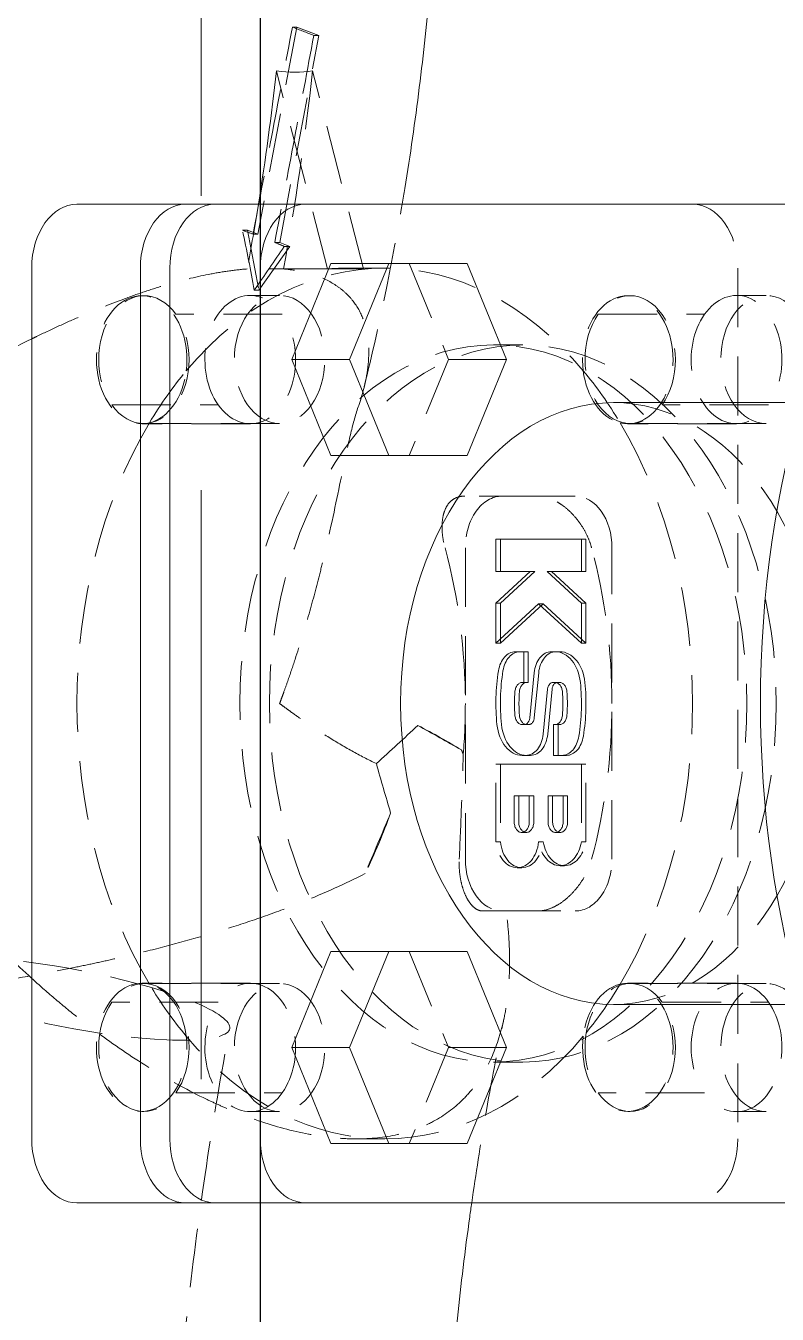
# Model space of a CAD drawing. Header units: millimetres. Extents: x -46397 to 283259, y -8690 to 23983.
# Drawn here: x 128333.3 to 128397.1, y 6682.3 to 6791.7 of the extents above; entities that cross this region are included whole.
import ezdxf

# ---------------------------------------------------------------- set-up
doc = ezdxf.new("R2010")
doc.units = ezdxf.units.MM
doc.linetypes.add('HIDDENX2', pattern=[0.75, 0.5, -0.25])
doc.layers.add('DUONGCHINH', color=7, linetype='Continuous', lineweight=25)

# ---------------------------------------------------------------- blocks, each defined once
blk = doc.blocks.new('A$C3d023de0')
at = {"color": 3, "linetype": 'HIDDENX2', "lineweight": 0, "ltscale": 100, "extrusion": (0, 1, 0)}
blk.add_line((600.0000000000546, 1954.614315794977), (600.0000000000546, 454.6143157949773), dxfattribs=at)
at = {"layer": 'DUONGCHINH', "color": 2, "ltscale": 10, "extrusion": (0, 1, 0)}
blk.add_line((605.0000000000546, 1954.614315794977), (605.0000000000546, 454.6143157949773), dxfattribs=at)
blk = doc.blocks.new('q kjekjas ad')
at = {"color": 1, "linetype": 'HIDDENX2', "lineweight": 0, "ltscale": 10, "extrusion": (0, 1, 0)}
for p, q in [((-4391.814355180191, 1543.932271342106), (-4395.144309331634, 1526.356590167517)), ((-4391.814355180191, 1543.932271342106), (-4392.200378322595, 1543.932271342106)), ((-4389.9501726788, 1543.225881393642), (-4391.814355180191, 1543.932271342106)), ((-4393.280126830272, 1525.650200219054), (-4389.9501726788, 1543.225881393642)), ((-4389.9501726788, 1543.225881393642), (-4390.384841788124, 1543.225881393642)), ((-4389.231353428389, 1523.406661552617), (-4393.55868188481, 1540.220239780872)), ((-4386.156976118771, 1523.406661552617), (-4390.48430457522, 1540.220239780872)), ((-4410.488744453643, 1528.9054690704), (-4358.224330190598, 1528.9054690704)), ((-4398.767680961086, 1528.905577527868), (-4346.503266698011, 1528.905577527868)), ((-4396.006028529257, 1526.683119238114), (-4396.433272437629, 1526.683119238114)), ((-4396.006028529257, 1526.683119238114), (-4395.044706618821, 1521.60947489964)), ((-4395.144309331634, 1526.356590167525), (-4396.006028529286, 1526.683119238121)), ((-4395.144309331634, 1526.356590167525), (-4395.535641318507, 1526.356590167525)), ((-4395.044706618821, 1521.60947489964), (-4392.418407632649, 1525.323671148464)), ((-4393.280126830272, 1525.650200219054), (-4393.697875894111, 1525.650200219054)), ((-4392.418407632649, 1525.323671148457), (-4393.280126830272, 1525.650200219061)), ((-4392.418407632649, 1525.323671148457), (-4392.896588638803, 1525.323671148457)), ((-4388.929747912684, 1523.873039951839), (-4382.273525785364, 1523.873039951839)), ((-4377.354522090143, 1523.873085468418), (-4382.273525785364, 1523.873039951839)), ((-4382.273525785364, 1523.873039951839), (-4378.945377004828, 1515.72086603874)), ((-4389.231353428389, 1523.40666155261), (-4396.031330171827, 1523.406598630994)), ((-4386.156976118771, 1523.40666155261), (-4392.956952862209, 1523.406598630994)), ((-4384.35668316076, 1523.470686460874), (-4387.710805927491, 1523.470655424469)), ((-4354.381333408994, 1523.470686461675), (-4354.380991442507, 1449.557642982945)), ((-4395.044706618821, 1521.60947489964), (-4395.434790839732, 1521.60947489964)), ((-4404.801135618734, 1521.133731717782), (-4404.99328420058, 1521.133729939793)), ((-4393.287592695153, 1521.155577527701), (-4395.785524259118, 1521.15555441381)), ((-4363.527620237466, 1521.133731717782), (-4363.719768819312, 1521.133729939793)), ((-4351.98333354076, 1521.155577527701), (-4354.481265104754, 1521.15555441381)), ((-4393.060425321368, 1519.552858504932), (-4402.091408668086, 1519.552774939344)), ((-4366.237282270013, 1519.552774939344), (-4357.206298923265, 1519.552858504932)), ((-4372.635559321177, 1516.949055788005), (-4375.133490885171, 1516.949032674122)), ((-4378.945377004828, 1515.720866038748), (-4382.273450351582, 1507.568692125649)), ((-4374.026373309578, 1515.72091155532), (-4378.945377004828, 1515.720866038748)), ((-4407.526133978128, 1511.866862409443), (-4398.495150631381, 1511.866945975038)), ((-4351.771502493852, 1511.866945975038), (-4360.802485840599, 1511.866862409443)), ((-4395.770051693631, 1510.264250066146), (-4404.993183622224, 1510.264164722568)), ((-4393.287492116768, 1510.286012310469), (-4404.816407027509, 1510.28590563099)), ((-4354.496536312363, 1510.264250066146), (-4363.719668240927, 1510.264164722568)), ((-4351.983232962404, 1510.286012310469), (-4363.512147873116, 1510.28590563099)), ((-4371.334533277724, 1504.122768274639), (-4377.560147329525, 1504.122710667725)), ((-4368.177512070833, 1504.122768274639), (-4374.403126122634, 1504.122710667718)), ((-4368.177491703711, 1504.122768274734), (-4371.334512910602, 1504.122768274734)), ((-4377.515912781382, 1499.720507951191), (-4377.515790578647, 1473.307464472768)), ((-4374.921910320991, 1500.454227606257), (-4367.658693927253, 1500.454294814328)), ((-4374.921897693392, 1497.724879780151), (-4374.921910320991, 1500.454227606257)), ((-4374.537613157299, 1500.454227606257), (-4374.921910320991, 1500.454227606257)), ((-4367.274396763562, 1500.454294814321), (-4374.537613157299, 1500.454227606249)), ((-4374.537613157299, 1500.454227606257), (-4374.5376005297, 1497.724879780151)), ((-4367.658693927253, 1500.454294814321), (-4367.658681299625, 1497.724946988215)), ((-4367.274396763562, 1500.454294814321), (-4367.658693927253, 1500.454294814321)), ((-4367.274384135933, 1497.724946988223), (-4367.274396763562, 1500.454294814328)), ((-4365.064562475076, 1473.307579686603), (-4365.064684677811, 1499.720623165027)), ((-4372.003071732528, 1497.724906788659), (-4374.921897693392, 1497.724879780144)), ((-4374.5376005297, 1497.724879780151), (-4374.921897693392, 1497.724879780151)), ((-4374.921885291056, 1495.044227023543), (-4372.003071732528, 1497.724906788659)), ((-4374.5376005297, 1497.724879780151), (-4371.618774568837, 1497.724906788659)), ((-4371.618774568837, 1497.724906788666), (-4374.537588127365, 1495.044227023543)), ((-4371.618774568837, 1497.724906788666), (-4372.003071732528, 1497.724906788666)), ((-4367.658681299625, 1497.724946988215), (-4370.577507260488, 1497.724919979708)), ((-4370.577507260488, 1497.724919979708), (-4367.658668897318, 1495.044294231615)), ((-4370.193210096768, 1497.724919979708), (-4370.577507260488, 1497.724919979708)), ((-4370.193210096768, 1497.724919979708), (-4367.274384135933, 1497.724946988223)), ((-4367.274371733598, 1495.044294231615), (-4370.193210096768, 1497.724919979708)), ((-4367.274384135933, 1497.724946988223), (-4367.658681299625, 1497.724946988223)), ((-4374.921869586775, 1491.64987978011), (-4374.921885291085, 1495.044227023543)), ((-4374.537588127365, 1495.044227023543), (-4374.921885291056, 1495.044227023543)), ((-4371.290276820859, 1494.985186077494), (-4374.921869586775, 1491.64987978011)), ((-4374.537588127365, 1495.044227023543), (-4374.537572423054, 1491.64987978011)), ((-4374.537572423054, 1491.64987978011), (-4370.905979657167, 1494.985186077487)), ((-4367.658653193008, 1491.649946988182), (-4371.290276820859, 1494.985186077494)), ((-4370.905979657167, 1494.985186077487), (-4371.290276820859, 1494.985186077487)), ((-4370.905979657167, 1494.985186077487), (-4367.274356029317, 1491.649946988182)), ((-4367.658668897318, 1495.044294231608), (-4367.658653193008, 1491.649946988175)), ((-4367.274371733598, 1495.044294231615), (-4367.658668897318, 1495.044294231615)), ((-4367.274356029317, 1491.649946988182), (-4367.274371733627, 1495.044294231615)), ((-4374.537572423054, 1491.64987978011), (-4374.921869586775, 1491.64987978011)), ((-4373.26593853932, 1490.916199450578), (-4372.556132852565, 1490.916206018563)), ((-4372.171835688845, 1490.916206018563), (-4372.881641375629, 1490.916199450578)), ((-4372.556132852536, 1490.916206018563), (-4372.556120768073, 1488.30424949681)), ((-4372.171835688845, 1490.916206018563), (-4372.556132852536, 1490.916206018563)), ((-4372.171823604353, 1488.304249496803), (-4372.171835688845, 1490.916206018563)), ((-4370.213036623696, 1490.916227699723), (-4369.884515015117, 1490.916230739604)), ((-4369.828739460005, 1490.916227699723), (-4370.213036623696, 1490.916227699723)), ((-4369.500203730218, 1490.916230739669), (-4369.884515015117, 1490.916230739604)), ((-4369.500217851426, 1490.916230739604), (-4369.828739460005, 1490.916227699723)), ((-4367.274356029317, 1491.649946988182), (-4367.658653193008, 1491.649946988182)), ((-4372.042893952166, 1485.306910964027), (-4371.672701534728, 1489.11623608134)), ((-4371.288404371007, 1489.116236081332), (-4371.658596788475, 1485.30691096402)), ((-4372.556120768044, 1488.304249496803), (-4372.671192519221, 1488.304248432025)), ((-4372.28689535553, 1488.304248432025), (-4372.671192519221, 1488.304248432025)), ((-4372.171823604353, 1488.304249496803), (-4372.556120768073, 1488.304249496803)), ((-4372.28689535553, 1488.304248432025), (-4372.171823604353, 1488.304249496803)), ((-4370.537581304292, 1487.721176673775), (-4370.907773721759, 1483.911851556462)), ((-4370.523476558068, 1483.911851556455), (-4370.153284140601, 1487.721176673767)), ((-4369.909299302497, 1488.304273988404), (-4370.06473210777, 1488.304272550151)), ((-4369.680434944079, 1488.304272550151), (-4370.06473210777, 1488.304272550151)), ((-4369.524997929606, 1488.304273988411), (-4369.909299302526, 1488.304273988404)), ((-4369.680434944079, 1488.304272550151), (-4369.525002138806, 1488.304273988404)), ((-4372.28687879027, 1484.723813649391), (-4372.67118016319, 1484.723813649369)), ((-4372.671175953961, 1484.723813649391), (-4372.515743148717, 1484.723815087636)), ((-4372.131445984996, 1484.723815087644), (-4372.515743148688, 1484.723815087644)), ((-4372.131445984996, 1484.723815087644), (-4372.28687879027, 1484.723813649391)), ((-4370.024354488414, 1484.723838140984), (-4369.909282737237, 1484.72383920577)), ((-4370.024342403922, 1482.111881619232), (-4370.024354488414, 1484.723838140984)), ((-4369.640057324694, 1484.723838140984), (-4370.024354488414, 1484.723838140984)), ((-4369.524985573546, 1484.72383920577), (-4369.909282737237, 1484.72383920577)), ((-4369.524985573546, 1484.72383920577), (-4369.640057324694, 1484.723838140984)), ((-4369.640057324694, 1484.723838140984), (-4369.640045240201, 1482.111881619232)), ((-4372.31166304549, 1482.111856898191), (-4372.695974362578, 1482.111856898118)), ((-4372.367438632791, 1482.111859938064), (-4372.69596020921, 1482.111856898191)), ((-4371.9831414691, 1482.111859938072), (-4372.367438632791, 1482.111859938072)), ((-4372.31166304549, 1482.111856898191), (-4371.9831414691, 1482.111859938072)), ((-4369.314536717167, 1482.11188818721), (-4370.024342403922, 1482.111881619232)), ((-4369.64004524023, 1482.111881619239), (-4370.024342403922, 1482.111881619239)), ((-4369.64004524023, 1482.111881619239), (-4368.930239553476, 1482.111888187217)), ((-4374.921822063479, 1481.378140649613), (-4367.658605669712, 1481.378207857684)), ((-4374.921791512781, 1474.774879780001), (-4374.921822063479, 1481.378140649613)), ((-4374.537524899788, 1481.378140649613), (-4374.921822063479, 1481.378140649613)), ((-4367.274308506021, 1481.378207857684), (-4374.537524899788, 1481.378140649613)), ((-4374.537524899788, 1481.378140649613), (-4374.53749434909, 1474.774879780001)), ((-4367.658605669712, 1481.378207857677), (-4367.658575119043, 1474.774946988073)), ((-4367.274308506021, 1481.378207857684), (-4367.658605669712, 1481.378207857684)), ((-4367.274277955323, 1474.774946988073), (-4367.274308506021, 1481.378207857684)), ((-4373.3654060587, 1478.678155051319), (-4372.089155178081, 1478.678166860744)), ((-4373.365395535686, 1476.403698529568), (-4373.3654060587, 1478.678155051319)), ((-4372.981108895008, 1478.678155051326), (-4373.3654060587, 1478.678155051326)), ((-4371.704858014389, 1478.678166860744), (-4372.981108895008, 1478.678155051326)), ((-4372.981108895008, 1478.678155051326), (-4372.981098371994, 1476.403698529568)), ((-4372.089155178081, 1478.678166860744), (-4372.089144655067, 1476.403710338993)), ((-4371.704858014389, 1478.678166860744), (-4372.089155178081, 1478.678166860744)), ((-4371.704847491375, 1476.403710338993), (-4371.704858014389, 1478.678166860744)), ((-4370.491247571452, 1478.678181646515), (-4369.214996690833, 1478.678193455933)), ((-4370.491237048438, 1476.403725124765), (-4370.491247571452, 1478.678181646515)), ((-4370.10695040776, 1478.678181646515), (-4370.491247571452, 1478.678181646515)), ((-4368.830699527141, 1478.678193455933), (-4370.10695040776, 1478.678181646515)), ((-4370.10695040776, 1478.678181646515), (-4370.106939884747, 1476.403725124765)), ((-4369.214996690833, 1478.678193455933), (-4369.214986167819, 1476.403736934182)), ((-4368.830699527141, 1478.678193455933), (-4369.214996690833, 1478.678193455933)), ((-4368.830689004128, 1476.403736934182), (-4368.830699527141, 1478.678193455933)), ((-4372.342973249237, 1475.567291390769), (-4372.727270412928, 1475.567291390769)), ((-4369.468814761989, 1475.567317985966), (-4369.85311192568, 1475.567317985966)), ((-4374.53749434909, 1474.774879780009), (-4374.921791512781, 1474.774879780009)), ((-4370.905886152206, 1474.774913384041), (-4371.290183315898, 1474.774913384041)), ((-4367.274277955323, 1474.774946988073), (-4367.658575119043, 1474.774946988073)), ((-4372.72169208937, 1472.573809625428), (-4373.105989253061, 1472.573809625428)), ((-4369.090084902477, 1472.749930185986), (-4369.474382066168, 1472.749930185986)), ((-4374.402983552776, 1468.905319363053), (-4376.04203856556, 1468.905319363053)), ((-4374.402963185654, 1468.905319363155), (-4368.177349133854, 1468.905376970069)), ((-4374.043829162401, 1468.90535189888), (-4371.334370340744, 1468.905376970069)), ((-4388.929477658588, 1465.459996473204), (-4382.273255531269, 1465.459996473204)), ((-4377.354251836019, 1465.460041989783), (-4382.273255531269, 1465.459996473204)), ((-4382.273255531269, 1465.459996473204), (-4378.945106750733, 1457.307822560113)), ((-4395.769882219058, 1462.764250065622), (-4404.993014147651, 1462.764164722037)), ((-4393.287322441029, 1462.742534049066), (-4404.81623735177, 1462.742427369587)), ((-4354.49636683779, 1462.764250065622), (-4363.719498766382, 1462.764164722037)), ((-4351.983063286665, 1462.742534049074), (-4363.511978197406, 1462.742427369594)), ((-4398.49491603786, 1461.161554156315), (-4407.525899384607, 1461.161470590727)), ((-4360.802251246758, 1461.161470591149), (-4351.771267900011, 1461.161554156744)), ((-4378.945106750733, 1457.307822560113), (-4382.273180097487, 1449.155648647014)), ((-4374.026103055483, 1457.307868076692), (-4378.945106750733, 1457.307822560113)), ((-4372.634996082255, 1456.079490571537), (-4375.132927646249, 1456.079467457646)), ((-4402.091102954582, 1453.475558061669), (-4393.060119607864, 1453.475641627265)), ((-4357.205993210053, 1453.475641626843), (-4366.2369765568, 1453.475558061255)), ((-4404.80076498742, 1451.894601282802), (-4404.992913569266, 1451.894599504813)), ((-4393.287221862673, 1451.872968831842), (-4395.785153426667, 1451.872945717951)), ((-4363.527249606152, 1451.894601282802), (-4363.719398187997, 1451.894599504813)), ((-4351.982962708309, 1451.872968831842), (-4354.480894272303, 1451.872945717958)), ((-4384.355999227817, 1449.557642983731), (-4386.744891535665, 1449.557620878804))]:
    blk.add_line(p, q, dxfattribs=at)
at = {"color": 2, "linetype": 'Continuous', "lineweight": 0, "ltscale": 10, "extrusion": (0, 1, 0)}
for p, q in [((-4401.265637669683, 1528.905554413861), (-4410.488769598276, 1528.905469070283)), ((-4401.26561252508, 1528.905554413977), (-4349.001198262005, 1528.905554413977)), ((-4391.081762831862, 1528.9056486474), (-4398.767706105689, 1528.905577527745)), ((-4391.081737687258, 1528.905648647524), (-4338.817323424184, 1528.905648647524)), ((-4392.257821259438, 1515.720866038748), (-4388.929747912684, 1523.873039951839)), ((-4384.010744217434, 1523.873085468418), (-4388.929747912684, 1523.873039951839)), ((-4387.338817564218, 1515.72091155532), (-4384.010744217463, 1523.873085468418)), ((-4384.010744217434, 1523.873085468418), (-4377.354522090143, 1523.873085468418)), ((-4377.354522090143, 1523.873085468418), (-4374.026373309578, 1515.72091155532)), ((-4414.331348979555, 1449.557642982945), (-4414.331690946041, 1523.470686461675)), ((-4405.108217050991, 1449.557728326523), (-4405.108559017448, 1523.470771805252)), ((-4402.610285486997, 1449.557751440407), (-4402.610627453483, 1523.470794919136)), ((-4394.924342213169, 1449.557822560062), (-4394.924684179656, 1523.470866038791)), ((-4387.338817564218, 1515.72091155532), (-4392.257821259467, 1515.720866038748)), ((-4388.929672478902, 1507.568692125649), (-4392.257821259438, 1515.72086603874)), ((-4384.010668783652, 1507.568737642221), (-4387.338817564218, 1515.72091155532)), ((-4374.026373309578, 1515.72091155532), (-4377.354446656333, 1507.568737642228)), ((-4346.119011322007, 1512.057996803043), (-4364.94957078711, 1512.057822559909)), ((-4384.010668783652, 1507.568737642221), (-4388.929672478902, 1507.568692125642)), ((-4382.273450351582, 1507.568692125649), (-4388.929672478902, 1507.568692125649)), ((-4377.354446656333, 1507.568737642221), (-4384.010668783652, 1507.568737642221)), ((-4377.354446656333, 1507.568737642221), (-4382.273450351582, 1507.568692125642)), ((-4392.257551005343, 1457.307822560113), (-4388.929477658588, 1465.459996473204)), ((-4384.010473963339, 1465.460041989783), (-4388.929477658588, 1465.459996473204)), ((-4387.338547310123, 1457.307868076692), (-4384.010473963368, 1465.460041989783)), ((-4384.010473963339, 1465.460041989783), (-4377.354251836019, 1465.460041989783)), ((-4377.354251836019, 1465.460041989783), (-4374.026103055483, 1457.307868076685)), ((-4346.118491737085, 1460.971040282508), (-4364.949098068726, 1460.970866038937)), ((-4387.338547310123, 1457.307868076692), (-4392.257551005372, 1457.307822560113)), ((-4388.929402224807, 1449.155648647014), (-4392.257551005343, 1457.307822560113)), ((-4384.010398529557, 1449.155694163601), (-4387.338547310123, 1457.307868076692)), ((-4374.026103055483, 1457.307868076692), (-4377.354176402237, 1449.155694163594)), ((-4384.010398529557, 1449.155694163601), (-4388.929402224807, 1449.155648647022)), ((-4382.273180097487, 1449.155648647014), (-4388.929402224807, 1449.155648647014)), ((-4377.354176402237, 1449.155694163601), (-4384.010398529557, 1449.155694163601)), ((-4377.354176402237, 1449.155694163601), (-4382.273180097487, 1449.155648647022)), ((-4358.223937934905, 1444.122860374213), (-4410.488352197979, 1444.122860374213)), ((-4349.000806006341, 1444.122945717791), (-4401.265220269415, 1444.122945717791)), ((-4346.502874442347, 1444.122968831682), (-4398.767288705421, 1444.122968831682)), ((-4338.81693116852, 1444.123039951337), (-4391.081345431594, 1444.123039951337)), ((-4349.000780861737, 1444.122945717907), (-4358.22391279033, 1444.122860374322))]:
    blk.add_line(p, q, dxfattribs=at)
at = {"color": 2, "linetype": 'Continuous', "lineweight": 0, "ltscale": 10}
for major_axis, ratio, start_param, end_param in [((-0.0006286148537314563, 67.93478260766828), 0.7071067811714504, 1.545626100413426e-15, 1.570789783786929), ((0.000628614867879115, -67.93478260766851), 0.7071067811714112, -1.570802869803066, -6.705747068735946e-14)]:
    blk.add_ellipse((-4304.422531146614, 1486.51490436669), major_axis=major_axis, ratio=ratio, start_param=start_param, end_param=end_param, dxfattribs=at)
at = {"color": 2, "linetype": 'Continuous', "lineweight": 0, "ltscale": 10, "extrusion": (0, 0, -1)}
for centre, major_axis, ratio, start_param, end_param in [((-4514.249154662888, 1566.947759633571), (-1.06581410364015e-14, 172.762092937831), 0.707106781186547, 1.726127289018188, 1.792815440467075), ((-4410.488719309069, 1523.470686461675), (-5.028918041457586e-05, 5.434782608614281), 0.7071067811714112, -1.570789783787927, -1.654898440506258e-12), ((-4401.265587380476, 1523.470771805252), (-5.028919765977153e-05, 5.434782608614279), 0.7071067811723581, -1.570789783785683, 6.543009213544337e-06), ((-4398.767655816482, 1523.470794919143), (-5.02891804143128e-05, 5.4347826086161), 0.7071067811714112, -1.570789783787592, -1.989519660128281e-12), ((-4391.081712542655, 1523.470866038791), (-5.028919765977153e-05, 5.434782608614279), 0.7071067811723581, -1.570789783785683, 6.543009213544337e-06), ((-4364.949334427889, 1486.51434429943), (0.000236359192041222, -25.54347826048435), 0.7071067811714709, 2.833797595629136e-13, 3.141592653590076), ((-4410.488377342583, 1449.557642982945), (5.028919570796131e-05, -5.4347826086142), 0.7071067811702849, 6.543008952233082e-06, 1.570802869803849), ((-4401.26524541399, 1449.557728326523), (5.028919570796131e-05, -5.4347826086142), 0.7071067811702849, 6.543008952233082e-06, 1.570802869803849), ((-4398.767313850025, 1449.557751440407), (5.028920599787966e-05, -5.434782608614199), 0.707106781170285, 6.54301029863154e-06, 1.570802869805195), ((-4391.081370576198, 1449.557822560062), (5.028920599787126e-05, -5.434782608612379), 0.7071067811702851, 6.543010298629346e-06, 1.57080286980553)]:
    blk.add_ellipse(centre, major_axis=major_axis, ratio=ratio, start_param=start_param, end_param=end_param, dxfattribs=at)
at = {"color": 1, "linetype": 'HIDDENX2', "lineweight": 0, "ltscale": 10, "extrusion": (0, 0, -1)}
for centre, major_axis, ratio, start_param, end_param in [((-4511.174777350621, 1566.947759632814), (-1.4210854715202e-14, 172.762092933991), 0.7071067811865471, 1.726127289017257, 1.825573311847291), ((-4410.488744453643, 1523.474477431584), (-2.514459528208179e-05, 5.430991638704658), 1.157458814114327e-06, 1.934470632968569e-09, 6.549510281765714e-06), ((-4398.767680961086, 1523.474585889053), (-2.514459528208179e-05, 5.430991638704658), 1.157458814114327e-06, 1.934470632968569e-09, 6.549510281765714e-06), ((-4514.249154660822, 1566.947759632953), (-1.77635683940025e-14, 172.7620929348488), 0.707106781186547, 1.792815440467302, 1.825573311846803), ((-4358.224305045995, 1523.470686461667), (-5.028919570796974e-05, 5.434782608616018), 0.7071067811702851, 6.543008952235269e-06, 1.570802869803514), ((-4384.356341194274, 1486.514164722314), (-0.0003419664915931264, 36.95652173856843), 0.7071067811714155, -0.7008306613765471, 0.7008437473929623), ((-4395.78547396994, 1515.720771805201), (-5.028919294658429e-05, 5.434782608613917), 0.7071067811711962, -2.359016378068608, 0.788233137312186), ((-4354.481214815576, 1515.720771805201), (-5.028919856586711e-05, 5.434782608613077), 0.7071067811714447, -0.7882200512396711, 2.359029464141596), ((-4375.13320926571, 1486.514250065891), (-0.0002816194551763146, 30.43478260823654), 0.707106781171449, -1.570789783786883, 4.712395523392703), ((-4372.635277701716, 1486.514273179775), (0.0002816194551763146, -30.43478260823654), 0.707106781171449, -1.570789783786884, 4.712395523392702), ((-4384.356341193692, 1486.514164722241), (-0.0003419672551281395, 36.95652173865833), 0.707106781182273, -0.8699525793871583, -0.7008306613620038), ((-4384.356341195031, 1486.514164722503), (0.0003419652224021519, -36.95652173829834), 0.7071067811880142, -2.440748906221928, -2.271626988195121), ((-4364.949334427918, 1486.514344299423), (-0.0002363591791790245, 25.54347826048617), 0.7071067811713054, -4.298783551348606e-13, 1.570802869802016), ((-4384.356341194274, 1486.514164722306), (-0.0003419664806365574, 36.95652173856841), 0.707106781171411, -2.271626988171744, -0.8699525794021761), ((-4384.356341194274, 1486.514164722306), (0.0003419664806365574, -36.95652173856841), 0.707106781171411, -2.271626988171744, -0.8699525794021761), ((-4403.648058811814, 1486.513986211961), (0.0003419664152737312, -36.9565217386501), 0.7071067811765638, -1.936221932138431, -1.570789783788591), ((-4373.26592889888, 1488.832503798403), (-1.71761341044227e-17, -2.083695652226236), 0.707106781186547, 1.792556685374211, 3.141586110584738), ((-4370.213026983256, 1488.832532047527), (2.53703308361608e-17, -2.083695652238969), 0.7071067811865471, 1.707374803365302, 3.141586110577794), ((-4369.88450089391, 1487.86405682654), (-1.110223024625157e-16, 3.052173913129772), 0.707106781186547, -6.543008843395981e-06, 1.429285833267236), ((-4365.995007009798, 1486.514092816782), (1.332267629550188e-15, -12.62445652201812), 0.7071067811865471, 1.429285833266769, 1.792556685377416), ((-4372.671188310022, 1487.394465823309), (2.243366760803014e-17, -0.9097826087358163), 0.7071067811865471, 1.667708542025128, 3.141586110565055), ((-4370.064728984813, 1487.629272550141), (2.659768157673228e-17, -0.6750000000209974), 0.707106781186547, 1.707374803364228, 3.141586110574483), ((-4369.909295093297, 1487.39449137971), (-9.020562075079397e-17, 0.9097826087100519), 0.707106781186547, -6.543016763949083e-06, 1.473870951094631), ((-4376.585468246689, 1486.51399482102), (-1.332267629550188e-15, 12.62445652201812), 0.7071067811865471, 1.429285833266769, 1.792556685377416), ((-4403.648058812832, 1486.51398621199), (0.0003419666430419129, -36.95652173860474), 0.7071067812053795, -1.570789783783494, -1.453999015316007), ((-4366.267770655395, 1486.514090292862), (2.220446049250313e-16, -10.0082756923976), 0.7071067811865471, 1.473871037234309, 1.667708542005912), ((-4376.312704600801, 1486.513997344926), (2.220446049250313e-16, 10.00827569201273), 0.7071067811865471, 1.473871018789227, 1.667708542008556), ((-4364.949334427918, 1486.51434429943), (0.000236359199139082, -25.54347826048402), 0.7071067811716124, -1.570789783786509, -1.665334536937735e-14), ((-4372.67118016319, 1485.6335962581), (-2.775557561562891e-17, -0.9097826087211126), 0.7071067811865469, -6.543008763904012e-06, 1.473871153935953), ((-4372.515746271674, 1485.398815087654), (-9.765866365368457e-18, 0.6750000000246354), 0.7071067811865471, 1.707374803369567, 3.141586110574483), ((-4369.909286946466, 1485.633621814486), (-2.243366760803014e-17, 0.9097826087358163), 0.7071067811865471, 1.667708542025128, 3.141586110565055), ((-4411.085431599087, 1486.513917392396), (72.73303862981979, -35.36103590746777), 0.1476552784938955, 5.057637218451555, 5.114087257180522), ((-4372.695974362578, 1485.164030811262), (-1.110223024625157e-16, -3.052173913130541), 0.707106781186547, -6.557910356974617e-06, 1.429285833265466), ((-4372.367448273231, 1484.19555559026), (-5.64327230778705e-17, 2.083695652238969), 0.7071067811865471, 1.707374803365758, 3.141586110581266), ((-4369.314546357578, 1484.195583839391), (1.71761341044227e-17, 2.083695652226236), 0.707106781186547, 1.792556685374211, 3.141586110584738), ((-4410.772127919889, 1475.176866713395), (-23.37314470903464, -28.62657166945695), 0.6123747489727549, -2.098334820325271, -1.937372345116765), ((-4372.727270412928, 1476.472343593319), (-6.938893903907228e-18, -0.9050522025412582), 0.7071067811865471, -1.494889979420641, 1.494876893404997), ((-4369.85311192568, 1476.472370188509), (4.163336342344337e-17, -0.9050522025405682), 0.7071067811865469, -1.494889979430662, 1.494876893415016), ((-4373.105989253061, 1475.172315060292), (1.110223024625157e-16, -2.598505434854414), 0.7071067811865471, -1.417259087262047, 1.417246001245768), ((-4369.474382066168, 1475.390649704023), (2.775557561562891e-16, -2.640719518032906), 0.7071067811865469, -1.335473239912803, 1.335460153896798), ((-4384.356341193547, 1486.51416472211), (-0.0003419652224021519, 36.95652173829834), 0.7071067811880142, -2.440748906221928, -2.271626988195121), ((-4384.356341194885, 1486.514164722365), (0.0003419672551281395, -36.95652173865833), 0.707106781182273, -0.8699525793871583, -0.7008306613620038), ((-4395.785203715845, 1457.307728326574), (5.028919131078168e-05, -5.434782608612631), 0.7071067811707736, -0.7882200512952684, 2.359029464085525), ((-4354.480944561452, 1457.307728326574), (5.028919294791656e-05, -5.434782608613876), 0.7071067811711972, -2.359016378233317, 0.7882331371481865), ((-4384.356341194274, 1486.514164722299), (0.0003419664915931264, -36.95652173856843), 0.7071067811714155, -0.7008306613765471, 0.7008437473929623), ((-4358.223963079508, 1449.557642982945), (5.028919765977153e-05, -5.434782608614279), 0.7071067811723581, -1.570789783785683, 6.543009213544337e-06)]:
    blk.add_ellipse(centre, major_axis=major_axis, ratio=ratio, start_param=start_param, end_param=end_param, dxfattribs=at)
at = {"color": 1, "linetype": 'HIDDENX2', "lineweight": 0, "ltscale": 10}
for centre, major_axis, ratio, start_param, end_param in [((-4378.199118409859, 1486.514221696387), (-16.48964317118708, 35.45891940119392), 0.631523566545589, 5.938678617387907, 6.05639362928207), ((-4404.993233911402, 1515.698947331184), (-5.028919411864673e-05, 5.434782608613153), 0.7071067811711228, -1.744416193279982, 3.315199434056966), ((-4404.801085329556, 1515.698949109174), (-5.028918766503132e-05, 5.434782608613924), 0.7071067811720132, -0.7825762755201042, 2.353359516277979), ((-4363.719718530105, 1515.698947331184), (5.028919360994254e-05, -5.434782608614603), 0.7071067811716533, -0.1736198664846125, 4.885995760852335), ((-4363.527569948259, 1515.698949109174), (-5.028919329186365e-05, 5.43478260861392), 0.7071067811719637, -2.353372602294615, 0.7825631895034681), ((-4393.287542405946, 1515.720794919092), (5.028918842387127e-05, -5.434782608613668), 0.7071067811714491, 1.570789783786884, 7.85397509096647), ((-4351.983283251582, 1515.720794919092), (5.028918842387127e-05, -5.434782608613668), 0.7071067811714491, 1.570789783786884, 7.85397509096647), ((-4404.816457316658, 1515.720688239613), (5.028918766503132e-05, -5.434782608613924), 0.7071067811720132, -0.7825762755201042, 2.353359516277979), ((-4395.770101982809, 1515.699032674769), (5.028918766303292e-05, -5.434782608612644), 0.7071067811717152, -0.7882331373125337, 2.359016378070153), ((-4363.512198162294, 1515.720688239613), (5.028919329186365e-05, -5.43478260861392), 0.7071067811719637, -2.353372602294615, 0.7825631895034681), ((-4354.496586601541, 1515.699032674769), (5.028919734972881e-05, -5.434782608613485), 0.707106781171292, -2.359029464141988, 0.7882200512402258), ((-4404.993233911402, 1515.698947331177), (5.028920306104911e-05, -5.4347826086086), 0.7071067811716917, 0.1736067804655143, 1.397176460309512), ((-4363.719718530134, 1515.698947331177), (5.028919979599421e-05, -5.434782608608626), 0.7071067811708305, -1.397189546328933, -0.1736198664849358), ((-4374.403105755482, 1499.720536754648), (2.106062720053092e-16, 4.402173913163652), 0.7071067811865471, 6.543007550421742e-06, 1.570802869803273), ((-4368.177491703711, 1499.72059436157), (-2.199947851926759e-16, 4.402173913163653), 0.7071067811865469, -1.570789783786945, 6.543007538217793e-06), ((-4391.196830708213, 1486.514101425797), (-0.0003419664146526857, 36.95652173863925), 0.7071067811765623, -1.57080286980124, -1.205370721451291), ((-4372.881631735188, 1488.832503798403), (1.71761341044227e-17, 2.083695652226236), 0.707106781186547, 6.543005054977243e-06, 1.349035968215582), ((-4369.828729819536, 1488.832532047527), (-2.53703308361608e-17, 2.083695652238969), 0.7071067811865471, 6.543011999258397e-06, 1.434217850224491), ((-4369.500203730218, 1487.86405682654), (1.110223024625157e-16, 3.052173913129772), 0.707106781186547, -1.429285833267236, 6.543008843395981e-06), ((-4365.610709846107, 1486.514092816782), (4.440892098500626e-16, -12.62445652201812), 0.7071067811865471, -1.792556685377416, -1.429285833266768), ((-4372.286891146301, 1487.394465823309), (4.898899753739971e-17, 0.9097826087358163), 0.7071067811865471, 6.543024738188933e-06, 1.473884111564666), ((-4369.680431821122, 1487.629272550141), (2.639269960349674e-17, 0.6750000000209974), 0.707106781186547, 6.54301531056454e-06, 1.434217850225566), ((-4369.524997929606, 1487.39449137971), (-1.387778780781446e-17, 0.9097826087100519), 0.707106781186547, -1.473870951094631, 6.543016763949083e-06), ((-4376.201171082997, 1486.51399482102), (-4.440892098500626e-16, 12.62445652201812), 0.7071067811865471, -1.792556685377416, -1.429285833266768), ((-4365.883473491704, 1486.514090292862), (-6.661338147750939e-16, -10.0082756923976), 0.707106781186547, -1.667708542005912, -1.473871037234309), ((-4375.92840743711, 1486.513997344926), (-4.440892098500626e-16, 10.00827569201273), 0.7071067811865471, -1.667708542008556, -1.473871018789227), ((-4391.196830708126, 1486.514101425826), (-0.0003419665273227679, 36.95652173863926), 0.707106781174473, -1.936235018154132, -1.570802869804183), ((-4372.28688299947, 1485.6335962581), (-1.110223024625157e-16, -0.9097826087211126), 0.7071067811865469, -1.473871153935953, 6.543008763904012e-06), ((-4372.131449107983, 1485.398815087654), (9.765866365368457e-18, -0.6750000000246354), 0.7071067811865471, 6.543015310377762e-06, 1.434217850220227), ((-4369.524989782774, 1485.633621814486), (-4.898899753739971e-17, -0.9097826087358163), 0.7071067811865471, 6.543024738188933e-06, 1.473884111564666), ((-4406.427349760721, 1483.985253874045), (-35.6660562800262, 9.680750413372731), 0.2534000879670429, -2.428702132958554, -2.271465271119813), ((-4372.311677198857, 1485.164030811262), (5.551115123125783e-17, -3.052173913130541), 0.707106781186547, -1.429285833265466, 6.557910356974617e-06), ((-4371.983151109511, 1484.19555559026), (-1.0714627969588e-16, -2.083695652238969), 0.7071067811865471, 6.543008527248833e-06, 1.434217850224035), ((-4368.930249193887, 1484.195583839391), (-1.71761341044227e-17, -2.083695652226236), 0.707106781186547, 6.543005054977243e-06, 1.349035968215582), ((-4372.342973249237, 1476.472343593319), (-9.020562075079397e-17, -0.9050522025412582), 0.7071067811865471, -1.494876893404997, 1.494889979420642), ((-4369.468814761989, 1476.472370188509), (-4.163336342344337e-17, -0.9050522025405682), 0.7071067811865469, -1.494876893415016, 1.494889979430662), ((-4372.72169208937, 1475.172315060292), (-1.110223024625157e-16, -2.598505434854414), 0.7071067811865471, -1.417246001245768, 1.417259087262047), ((-4369.090084902477, 1475.390649704023), (1.110223024625157e-16, -2.640719518032906), 0.7071067811865469, -1.335460153896799, 1.335473239912802), ((-4374.402983552776, 1473.307493276225), (2.199947851926759e-16, -4.402173913163653), 0.7071067811865469, -1.570789783786945, 6.543007538217793e-06), ((-4368.177369500976, 1473.307550883139), (-2.190257795010169e-16, -4.402173913165471), 0.707106781186547, 6.543007550424447e-06, 1.57080286980286), ((-4410.875559321023, 1461.448908379418), (13.34946932044812, -2.529240280468966), 0.18300823293074, -2.33886472143382, 1.996342659020772), ((-4404.992963858444, 1457.329382113428), (-5.028919360994254e-05, 5.434782608614603), 0.7071067811716533, -0.1736198664846125, 4.885995760852335), ((-4404.816187062563, 1457.307644760978), (-5.028918603722232e-05, 5.434782608614325), 0.7071067811712929, -2.353372602183612, 0.7825631896144709), ((-4404.992963858444, 1457.329382113428), (-5.028919979599421e-05, 5.434782608608626), 0.7071067811708305, -1.397189546328933, -0.1736198664849358), ((-4395.76983192988, 1457.329467457006), (-5.028919734950675e-05, 5.434782608613931), 0.7071067811712922, -2.359029464087326, 0.7882200512953612), ((-4393.287272151851, 1457.307751440458), (5.028918842387127e-05, -5.434782608613668), 0.7071067811714491, 1.570789783786884, 7.85397509096647), ((-4363.719448477175, 1457.329382113428), (5.028919411864673e-05, -5.434782608613153), 0.7071067811711228, -1.744416193279982, 3.315199434056966), ((-4363.511927908199, 1457.307644760986), (-5.028918766503132e-05, 5.434782608613924), 0.7071067811720132, -0.7825762755201042, 2.353359516277979), ((-4363.719448477175, 1457.329382113428), (-5.028920306104911e-05, 5.4347826086086), 0.7071067811716917, 0.1736067804655143, 1.397176460309512), ((-4354.496316548612, 1457.329467457006), (-5.028918766458723e-05, 5.434782608612679), 0.707106781171716, -0.7882331371473246, 2.359016378233942), ((-4351.983012997487, 1457.307751440458), (5.028918842387127e-05, -5.434782608613668), 0.7071067811714491, 1.570789783786884, 7.85397509096647), ((-4404.800815276598, 1457.329383891418), (5.028919329475023e-05, -5.43478260861434), 0.7071067811719641, -2.353372602183629, 0.7825631896123251), ((-4363.52729989533, 1457.329383891418), (5.02891949607509e-05, -5.434782608613924), 0.7071067811713458, -0.782576275521059, 2.353359516277024)]:
    blk.add_ellipse(centre, major_axis=major_axis, ratio=ratio, start_param=start_param, end_param=end_param, dxfattribs=at)
at = {"color": 2, "linetype": 'Continuous', "lineweight": 0, "ltscale": 10}
for points, knots in [([(-4382.880567170359, 1528.905648647517), (-4382.80480039565, 1529.350248861221), (-4382.730374466657, 1529.795189983735), (-4382.191107720486, 1533.080695841141), (-4381.779510761902, 1535.934314193953), (-4381.065790640161, 1541.662054635985), (-4380.763667738036, 1544.536176544498), (-4380.269126234838, 1550.298632144142), (-4380.076707668923, 1553.186965564186), (-4379.939215857274, 1556.079252896598)], [1.334302306164395, 1.334302306164395, 1.334302306164395, 1.334302306164395, 1.34271344430482, 1.34271344430482, 1.396365421819612, 1.396365421819612, 1.450017399334404, 1.450017399334404, 1.503669302677295, 1.503669302677295, 1.503669302677295, 1.503669302677295]), ([(-4414.331663180288, 1517.469363263051), (-4415.428827787371, 1516.932681230996), (-4416.513101061573, 1516.379284196752), (-4419.99165139682, 1514.542258801805), (-4422.343414698727, 1513.204717500077), (-4424.6576132052, 1511.822570578108)], [0.0600885281706944, 0.0600885281706944, 0.0600885281706944, 0.0600885281706944, 0.063425371525834, 0.063425371525834, 0.0709003154132514, 0.0709003154132514, 0.0709003154132514, 0.0709003154132514]), ([(-4419.994201011665, 1468.905351898858), (-4418.814133045875, 1467.585170763326), (-4417.593567720905, 1466.307381260245), (-4415.676246656076, 1464.431266520704), (-4415.009582392377, 1463.801437884438), (-4414.33141202174, 1463.183656323759)], [0.0201781611519972, 0.0201781611519972, 0.0201781611519972, 0.0201781611519972, 0.02505794482098299, 0.02505794482098299, 0.02759323349603286, 0.02759323349603286, 0.02759323349603286, 0.02759323349603286]), ([(-4379.46185936738, 1416.949043619003), (-4379.344604980404, 1419.862071197342), (-4379.180217712681, 1422.77052280146), (-4378.757729332923, 1428.571006881066), (-4378.499625811732, 1431.463038271962), (-4377.890583233937, 1437.223307761989), (-4377.539644157456, 1440.091545179348), (-4377.088205564767, 1443.337430101834), (-4377.032654473471, 1443.730297254449), (-4376.976235150098, 1444.122860374206)], [1.627659496283031, 1.627659496283031, 1.627659496283031, 1.627659496283031, 1.673441027732466, 1.673441027732466, 1.719223728347239, 1.719223728347239, 1.765006428962012, 1.765006428962012, 1.771316192289447, 1.771316192289447, 1.771316192289447, 1.771316192289447])]:
    blk.add_open_spline(points, degree=3, knots=knots, dxfattribs=at)
at = {"color": 1, "linetype": 'HIDDENX2', "lineweight": 0, "ltscale": 10}
for points, knots in [([(-4395.535641318507, 1526.356590167525), (-4394.982816778822, 1529.28587208403), (-4394.428518576693, 1532.215153169847), (-4393.315912750055, 1538.073713081394), (-4392.757611295761, 1541.002991910602), (-4392.200378322595, 1543.932271342106)], [2.070551320720136e-07, 2.070551320720136e-07, 2.070551320720136e-07, 2.070551320720136e-07, 0.008370207767640806, 0.008370207767640806, 0.01674020848014954, 0.01674020848014954, 0.01674020848014954, 0.01674020848014954]), ([(-4390.384841788124, 1543.225881393642), (-4390.927947490331, 1540.296617479988), (-4391.477240256674, 1537.367342455451), (-4392.582390156196, 1531.508780617922), (-4393.138243117603, 1528.579493812431), (-4393.697875894082, 1525.650200219054)], [2.070565660435548e-07, 2.070565660435548e-07, 2.070565660435548e-07, 2.070565660435548e-07, 0.00837021429414093, 0.00837021429414093, 0.01674022153171581, 0.01674022153171581, 0.01674022153171581, 0.01674022153171581]), ([(-4386.107905471552, 1513.384543873864), (-4385.424146203004, 1516.158803125378), (-4384.794576829096, 1518.952660375369), (-4383.73441015897, 1524.132785301372), (-4383.288092576229, 1526.514285372039), (-4382.880567170359, 1528.905648647517)], [1.235409489275235, 1.235409489275235, 1.235409489275235, 1.235409489275235, 1.289061466790027, 1.289061466790027, 1.334302306164395, 1.334302306164395, 1.334302306164395, 1.334302306164395]), ([(-4396.031330171827, 1523.406598631002), (-4396.55128097898, 1523.366338377964), (-4397.092505466047, 1523.306479954888), (-4398.192811355315, 1523.150733390634), (-4398.752743547608, 1523.054984372851), (-4400.4604367266, 1522.717191957381), (-4401.635983352287, 1522.424768698344), (-4403.451593722421, 1521.893894534725), (-4404.065632167127, 1521.701359800871), (-4405.290605495597, 1521.293710852711), (-4405.904106074973, 1521.077878849712), (-4407.747634337924, 1520.397659912654), (-4408.980677618674, 1519.900688271009), (-4410.836468048859, 1519.099860118629), (-4411.456105450838, 1518.823649922044), (-4412.697523909388, 1518.253959389644), (-4413.319720406289, 1517.96022596689), (-4414.06802146876, 1517.597992715273), (-4414.199935238285, 1517.533798461875), (-4414.331663180288, 1517.469363263051)], [0.04100053986358185, 0.04100053986358185, 0.04100053986358185, 0.04100053986358185, 0.04286927583543619, 0.04286927583543619, 0.04473801180729053, 0.04473801180729053, 0.04847548375099923, 0.04847548375099923, 0.05034421972285358, 0.05034421972285358, 0.05221295569470792, 0.05221295569470792, 0.05595042763841661, 0.05595042763841661, 0.05781916361027095, 0.05781916361027095, 0.0596878995821253, 0.0596878995821253, 0.0600885281706944, 0.0600885281706944, 0.0600885281706944, 0.0600885281706944]), ([(-4386.571943055256, 1511.822570578101), (-4386.099039269, 1513.192005941353), (-4385.80204450243, 1514.525556579392), (-4385.714005292539, 1516.119521601577), (-4385.710739627772, 1516.434601254128), (-4385.735391984083, 1517.056304537495), (-4385.763455477194, 1517.36324595927), (-4385.896955975943, 1518.25967382457), (-4386.051442916942, 1518.828126054439), (-4386.507167789212, 1519.896237898036), (-4386.808248091023, 1520.395980680318), (-4387.388173381099, 1521.082864855292), (-4387.60311214134, 1521.30113394565), (-4388.072150017135, 1521.708349475324), (-4388.326911251293, 1521.898165809194), (-4389.154369417345, 1522.42400060167), (-4389.789877043484, 1522.716642123924), (-4390.884156049724, 1523.056281164456), (-4391.274377277208, 1523.153065665734), (-4392.088551702007, 1523.307940225161), (-4392.5137592174, 1523.366617442116), (-4392.956952862209, 1523.406598631002)], [0.007097840036707774, 0.007097840036707774, 0.007097840036707774, 0.007097840036707774, 0.0145786722481464, 0.0145786722481464, 0.01644888030100607, 0.01644888030100607, 0.01831908835386573, 0.01831908835386573, 0.02205950445958505, 0.02205950445958505, 0.02579992056530438, 0.02579992056530438, 0.02767012861816405, 0.02767012861816405, 0.02954033667102372, 0.02954033667102372, 0.03328075277674306, 0.03328075277674306, 0.03515096082960273, 0.03515096082960273, 0.03702116888246239, 0.03702116888246239, 0.03702116888246239, 0.03702116888246239]), ([(-4393.283740935731, 1486.513840308377), (-4393.225284628279, 1486.670297458564), (-4393.165972888499, 1486.830434405128), (-4393.049757889617, 1487.146684627165), (-4392.877186537517, 1487.620155942197), (-4392.709771014837, 1488.090910206301), (-4392.381566040043, 1489.028776212603), (-4392.171594528045, 1489.649165801129), (-4391.566316408745, 1491.495530448366), (-4391.195629003254, 1492.706740361842), (-4390.510822499375, 1495.087575264646), (-4390.196745996102, 1496.257209505355), (-4389.761339203775, 1497.977823547597), (-4389.622151656367, 1498.545710611063), (-4389.354432863154, 1499.669580635978), (-4389.22581665215, 1500.22602018858), (-4388.61125300327, 1502.952240261533), (-4388.208493027167, 1504.975920182071), (-4387.628511071496, 1507.755319952121), (-4387.438888493256, 1508.638800389555), (-4387.035431367782, 1510.310349037587), (-4386.821384963027, 1511.100236396138), (-4386.571943055256, 1511.822570578101)], [-4.057752522942348e-05, -4.057752522942348e-05, -4.057752522942348e-05, -4.057752522942348e-05, 0.0004478185926376124, 0.0004478185926376124, 0.0009362147105046483, 0.00191300694623872, 0.00191300694623872, 0.003866591417706861, 0.003866591417706861, 0.007773760360643148, 0.007773760360643148, 0.01168092930357943, 0.01168092930357943, 0.01363451377504758, 0.01363451377504758, 0.01558809824651572, 0.01558809824651572, 0.0234024361323883, 0.0234024361323883, 0.02730960507532458, 0.02730960507532458, 0.03121677401826086, 0.03121677401826086, 0.03121677401826086, 0.03121677401826086]), ([(-4377.560147329525, 1504.122710667725), (-4377.775973006123, 1504.122708670642), (-4377.975270398805, 1504.091312770492), (-4378.343204295845, 1503.969325609876), (-4378.512937506894, 1503.877072639712), (-4378.808286847139, 1503.642411290355), (-4378.936026011244, 1503.499882478762), (-4379.154628211953, 1503.165459733325), (-4379.242145097203, 1502.978731396404), (-4379.379104693217, 1502.569203395353), (-4379.428621719213, 1502.344073456094), (-4379.48876173349, 1501.871752587198), (-4379.500024410983, 1501.623937569311), (-4379.486701540096, 1501.104775956861), (-4379.461668594653, 1500.832958072497), (-4379.377489994658, 1500.284199890826), (-4379.318393206428, 1500.004942999803), (-4379.241437603807, 1499.720507951191)], [0, 0, 0, 0, 0.0008295963378120488, 0.0008295963378120488, 0.001659192675624098, 0.001659192675624098, 0.002488789013436146, 0.002488789013436146, 0.003318385351248193, 0.003318385351248193, 0.004147981689060239, 0.004147981689060239, 0.004977578026872284, 0.004977578026872284, 0.005807174364684326, 0.005807174364684326, 0.006636770702496369, 0.006636770702496369, 0.006636770702496369, 0.006636770702496369]), ([(-4366.790209500236, 1499.720623165027), (-4366.867281229381, 1500.005487428039), (-4366.965008070838, 1500.284581285407), (-4367.199076398829, 1500.832017974382), (-4367.336247422267, 1501.101726695611), (-4367.646939828468, 1501.624250195076), (-4367.817354185361, 1501.872281580407), (-4368.186943021254, 1502.342853345363), (-4368.388170730846, 1502.567352599384), (-4368.811245101242, 1502.979303704538), (-4369.03063765759, 1503.164967111064), (-4369.370849137194, 1503.412561872588), (-4369.486120709364, 1503.489905691757), (-4369.72047344633, 1503.633621652007), (-4369.839709688473, 1503.699961438462), (-4370.193471315928, 1503.876635105808), (-4370.427205716551, 1503.966922395426), (-4370.889200456731, 1504.090306155485), (-4371.118222435587, 1504.122770276212), (-4371.334533277724, 1504.122768274639)], [0, 0, 0, 0, 0.0008297225916181867, 0.0008297225916181867, 0.001659445183236373, 0.001659445183236373, 0.00248916777485456, 0.00248916777485456, 0.003318890366472747, 0.003318890366472747, 0.004148612958090933, 0.004148612958090933, 0.004563474253900033, 0.004563474253900033, 0.004978335549709134, 0.004978335549709134, 0.005808058141327337, 0.005808058141327337, 0.00663778073294554, 0.00663778073294554, 0.00663778073294554, 0.00663778073294554]), ([(-4385.069642737333, 1481.412803434592), (-4385.76651820913, 1481.747298770686), (-4386.460979231953, 1482.10771525155), (-4387.838439768442, 1482.872751546005), (-4388.52277456841, 1483.277978949707), (-4389.886689706618, 1484.131405307147), (-4390.566269613832, 1484.579605290557), (-4391.585097768315, 1485.282480783259), (-4392.094376430468, 1485.641565082835), (-4392.604020588333, 1486.011831864249), (-4392.943927989923, 1486.261130938459), (-4393.115682711708, 1486.388379607772), (-4393.283740935731, 1486.513840308377)], [0.01747206596441236, 0.01747206596441236, 0.01747206596441236, 0.01747206596441236, 0.02043908562028871, 0.02043908562028871, 0.02340610527616506, 0.02340610527616506, 0.02637312493204141, 0.02637312493204141, 0.02785663475997959, 0.02859838967394868, 0.02859838967394868, 0.02934014458791777, 0.02934014458791777, 0.02934014458791777, 0.02934014458791777]), ([(-4376.042025406874, 1468.905319363155), (-4376.170895715943, 1468.905317517449), (-4376.298218373471, 1468.932172831155), (-4376.550518072472, 1469.037971885962), (-4376.676442326599, 1469.117766714102), (-4376.921308394463, 1469.329825375062), (-4377.038553373422, 1469.46015624456), (-4377.261927886837, 1469.769338818922), (-4377.369163088035, 1469.950667567668), (-4377.563494941482, 1470.35310560956), (-4377.650661128195, 1470.573232739058), (-4377.802985825896, 1471.051666983767), (-4377.868329531862, 1471.312497756218), (-4377.968324832444, 1471.850647367093), (-4378.003950017941, 1472.130118733607), (-4378.04372853128, 1472.710369570123), (-4378.047427995276, 1473.008453231894), (-4378.033753072756, 1473.30746447276)], [2.092216767550917e-07, 2.092216767550917e-07, 2.092216767550917e-07, 2.092216767550917e-07, 0.0008146742989030923, 0.0008146742989030923, 0.001629139376129429, 0.001629139376129429, 0.002443604453355767, 0.002443604453355767, 0.003258069530582107, 0.003258069530582107, 0.004072534607808447, 0.004072534607808447, 0.004886999685034787, 0.004886999685034787, 0.005701464762261127, 0.005701464762261127, 0.006515929839487468, 0.006515929839487468, 0.006515929839487468, 0.006515929839487468]), ([(-4371.334370340774, 1468.905376970069), (-4371.118544664176, 1468.905378967153), (-4370.895109627192, 1468.936774867296), (-4370.434318094281, 1469.058762027918), (-4370.194635420368, 1469.151014998082), (-4369.7241921229, 1469.38567634744), (-4369.491203895159, 1469.528205159033), (-4369.03088819515, 1469.862627904469), (-4368.810673186876, 1470.04935624139), (-4368.389958547225, 1470.458884242442), (-4368.187868161156, 1470.684014181694), (-4367.816849840397, 1471.156335050604), (-4367.646766407619, 1471.404150068483), (-4367.337905770575, 1471.923311680934), (-4367.199415331095, 1472.195129565298), (-4366.964745762525, 1472.743887746969), (-4366.867040268204, 1473.023144637991), (-4366.79008729753, 1473.307579686603)], [0, 0, 0, 0, 0.0008295963378120461, 0.0008295963378120461, 0.001659192675624092, 0.001659192675624092, 0.002488789013436138, 0.002488789013436138, 0.003318385351248184, 0.003318385351248184, 0.00414798168906023, 0.00414798168906023, 0.004977578026872277, 0.004977578026872277, 0.005807174364684323, 0.005807174364684323, 0.006636770702496369, 0.006636770702496369, 0.006636770702496369, 0.006636770702496369]), ([(-4386.029216339637, 1472.075072194406), (-4387.710954960872, 1471.217220597908), (-4389.490042400546, 1470.416242149295), (-4392.31705778226, 1469.282988241197), (-4393.285851354216, 1468.916673705658), (-4395.279462241946, 1468.204781928842), (-4396.30632896896, 1467.858552100748), (-4399.464074717514, 1466.852554497411), (-4401.629986409971, 1466.238147213684), (-4404.971245468099, 1465.386736912427), (-4406.100460882939, 1465.114718108693), (-4407.818331774441, 1464.7232982032), (-4408.394968854322, 1464.595597559826), (-4409.556487455993, 1464.345619233318), (-4410.142962274811, 1464.223026757762), (-4413.069649579178, 1463.628803734937), (-4415.400344823807, 1463.210858672646), (-4418.877840895031, 1462.6593315055), (-4420.033906281315, 1462.488163411057), (-4421.76290325119, 1462.250035056226), (-4422.338384209696, 1462.173769442656), (-4423.487550753605, 1462.027477737996), (-4424.062205264403, 1461.957356882238), (-4426.894721829944, 1461.626568589447), (-4429.058308779408, 1461.421027051802), (-4432.148941452586, 1461.195193717955), (-4433.153194495244, 1461.133795296591), (-4434.618810480373, 1461.062977941168), (-4435.101183887018, 1461.042927516486), (-4436.040018287691, 1461.010451062568), (-4436.49799076299, 1460.99794101352), (-4436.94470485131, 1460.989081842083)], [0.004227238041878949, 0.004227238041878949, 0.004227238041878949, 0.004227238041878949, 0.01073333503703479, 0.01073333503703479, 0.01398638353461271, 0.01398638353461271, 0.01723943203219063, 0.01723943203219063, 0.02374552902734648, 0.02374552902734648, 0.02699857752492439, 0.02699857752492439, 0.02862510177371335, 0.02862510177371335, 0.03025162602250232, 0.03025162602250232, 0.03675772301765814, 0.03675772301765814, 0.04001077151523606, 0.04001077151523606, 0.04163729576402501, 0.04163729576402501, 0.04326382001281396, 0.04326382001281396, 0.04976991700796979, 0.04976991700796979, 0.0530229655055477, 0.0530229655055477, 0.05464948975433666, 0.05464948975433666, 0.05627601400312561, 0.05627601400312561, 0.05627601400312561, 0.05627601400312561]), ([(-4414.33141202174, 1463.183656323759), (-4413.704277504643, 1462.612366044028), (-4413.067303506512, 1462.051377856245), (-4411.746722995798, 1460.928264882859), (-4411.062238315673, 1460.367059656885), (-4409.669986359659, 1459.269030808558), (-4408.959417088103, 1458.730233112212), (-4406.817559840565, 1457.172512632096), (-4405.374266761995, 1456.209668314223), (-4402.456915806222, 1454.443259327236), (-4400.982881334843, 1453.639547001934), (-4399.119884709187, 1452.746402020195), (-4398.745848485472, 1452.57323209312), (-4398.002877133811, 1452.241669592273), (-4397.633092868986, 1452.082854302935), (-4396.528903431608, 1451.627319638661), (-4395.799655996845, 1451.351484303072), (-4393.633220111631, 1450.608610923788), (-4392.21722613665, 1450.225683066768), (-4390.486325285718, 1449.898060982137), (-4390.142108512402, 1449.840129643657), (-4389.457733459858, 1449.739898406915), (-4389.116572166764, 1449.697510818849), (-4388.108177082584, 1449.595397526602), (-4387.456297913508, 1449.560474234684), (-4385.560204357316, 1449.552417012579), (-4384.375279017171, 1449.675506727632), (-4382.991780743905, 1449.988629497653), (-4382.719984404452, 1450.059256173416), (-4382.186248993996, 1450.216638579332), (-4381.923776054347, 1450.303623079904), (-4381.158156810823, 1450.586323068281), (-4380.674995285721, 1450.804104255665), (-4379.302473586838, 1451.540806918209), (-4378.489704172505, 1452.14266030032), (-4377.412786618195, 1453.202322369441), (-4377.077131067199, 1453.582829722312), (-4376.461118391424, 1454.383547302132), (-4376.179400355235, 1454.804880086398), (-4375.407984260004, 1456.128422916219), (-4374.991655862483, 1457.089889161529), (-4374.501700056775, 1458.643533463284), (-4374.360785060097, 1459.181226045606), (-4374.125262538058, 1460.280579379003), (-4374.030147341546, 1460.843507290097), (-4373.808762638859, 1462.570257177038), (-4373.746156238805, 1463.771886578535), (-4373.770285709761, 1465.646290140823), (-4373.798082010617, 1466.283126976094), (-4373.892471804895, 1467.580712914729), (-4373.959096345352, 1468.240479721077), (-4374.04382916243, 1468.905351898858)], [0.02759323349603286, 0.02759323349603286, 0.02759323349603286, 0.02759323349603286, 0.02993772848996878, 0.02993772848996878, 0.03237762032446167, 0.03237762032446167, 0.03481751215895457, 0.03481751215895457, 0.03969729582794035, 0.03969729582794035, 0.04457707949692613, 0.04457707949692613, 0.04579702541417258, 0.04579702541417258, 0.04701697133141902, 0.04701697133141902, 0.04945686316591191, 0.04945686316591191, 0.05433664683489771, 0.05433664683489771, 0.05555659275214415, 0.05555659275214415, 0.0567765386693906, 0.0567765386693906, 0.05921643050388349, 0.05921643050388349, 0.06409621417286929, 0.06409621417286929, 0.06531616009011573, 0.06531616009011573, 0.06653610600736218, 0.06653610600736218, 0.06897599784185506, 0.06897599784185506, 0.07385578151084081, 0.07385578151084081, 0.0762956733453337, 0.0762956733453337, 0.07873556517982656, 0.07873556517982656, 0.0836153488488123, 0.0836153488488123, 0.08605524068330517, 0.08605524068330517, 0.08849513251779802, 0.08849513251779802, 0.09337491618678376, 0.09337491618678376, 0.09581480802127662, 0.09581480802127662, 0.09825469985576947, 0.09825469985576947, 0.09825469985576947, 0.09825469985576947]), ([(-4376.976235150098, 1444.122860374206), (-4376.623284286819, 1446.578676639132), (-4376.236347359518, 1449.022592234571), (-4375.328284200194, 1454.270436999112), (-4374.795591364062, 1457.069465449487), (-4374.2187612915, 1459.845882456764)], [1.771316192289447, 1.771316192289447, 1.771316192289447, 1.771316192289447, 1.810789129576784, 1.810789129576784, 1.856571830191556, 1.856571830191556, 1.856571830191556, 1.856571830191556]), ([(-4403.049944108847, 1399.557407141569), (-4403.04996264269, 1403.563339299959), (-4402.975803180248, 1407.569271607128), (-4402.679369786143, 1415.569469690832), (-4402.457095874299, 1419.563734303883), (-4401.865158015833, 1427.528962704695), (-4401.495494109491, 1431.499925322503), (-4400.609982709138, 1439.406985278802), (-4400.09413527741, 1443.343081436207), (-4398.91794375304, 1451.168949105078), (-4398.257599747332, 1455.058719419125), (-4397.526090000581, 1458.919668098941)], [1.57078978378688, 1.57078978378688, 1.57078978378688, 1.57078978378688, 1.62314966134671, 1.62314966134671, 1.67550953890654, 1.67550953890654, 1.727869416466369, 1.727869416466369, 1.780229294026199, 1.780229294026199, 1.832589171586029, 1.832589171586029, 1.832589171586029, 1.832589171586029])]:
    blk.add_open_spline(points, degree=3, knots=knots, dxfattribs=at)
for points in [[(-4392.200378322595, 1543.932271342106), (-4391.571039568749, 1543.696590429492), (-4390.96585646912, 1543.461127075017), (-4390.384841788124, 1543.225881393642)], [(-4395.434790839732, 1521.60947489964), (-4395.740583899169, 1523.301060107944), (-4396.074700866418, 1524.992257214697), (-4396.433272437629, 1526.683119238114)], [(-4396.433272437629, 1526.683119238114), (-4396.129188320629, 1526.574350929041), (-4395.829977871967, 1526.465507906665), (-4395.535641318507, 1526.356590167525)], [(-4392.896588638803, 1525.323671148457), (-4393.723004406376, 1524.086064166484), (-4394.570327388064, 1522.847969459945), (-4395.434790839732, 1521.60947489964)], [(-4393.697875894082, 1525.650200219054), (-4393.425368512835, 1525.54123125998), (-4393.158272651694, 1525.432388233901), (-4392.896588638803, 1525.323671148457)], [(-4381.557223450101, 1484.652372058277), (-4382.701364117354, 1483.577552630508), (-4383.871586953028, 1482.497533831694), (-4385.069642737333, 1481.412803434592)], [(-4378.033753072756, 1473.30746447276), (-4377.965907400852, 1474.790955037781), (-4377.839925079054, 1477.757821009312), (-4377.737806423305, 1480.724403934408), (-4377.693852012075, 1482.207611125683)], [(-4377.693852012075, 1482.207611125683), (-4377.742978217342, 1482.329319136894), (-4377.792527253157, 1482.451092259005), (-4377.84249907083, 1482.572930472081)], [(-4385.069642737333, 1481.412803434592), (-4384.676175558328, 1480.008380919702), (-4384.268964213523, 1478.606274696263), (-4383.858959902747, 1477.220474388538)], [(-4383.858959902747, 1477.220474388538), (-4384.576535304921, 1475.505057174814), (-4385.29935995047, 1473.789894319081), (-4386.029216339637, 1472.075072194406)], [(-4374.04382916243, 1468.905351898873), (-4374.319535654242, 1468.905346644715), (-4374.928467876278, 1468.905335967356), (-4375.651641821052, 1468.905324954299), (-4376.042025406874, 1468.905319363155)]]:
    blk.add_open_spline(points, degree=3, dxfattribs=at)
at = {"color": 2, "linetype": 'Continuous', "lineweight": 0, "ltscale": 10}
blk.add_open_spline([(-4390.48430457522, 1540.220239780865), (-4391.466360834107, 1540.054190895658), (-4392.491153270646, 1540.054190895658), (-4393.55868188481, 1540.220239780865)], degree=3, dxfattribs=at)

msp = doc.modelspace()

# ---------------------------------------------------------------- block references
for name, p in [('q kjekjas ad', (132748.1125531589, 5247.607708389866, -1.499105149169903)), ('A$C3d023de0', (127748.1641337533, 5247.607708389866, -1.499105149169903))]:
    msp.add_blockref(name, p)

doc.saveas('drawing.dxf')
